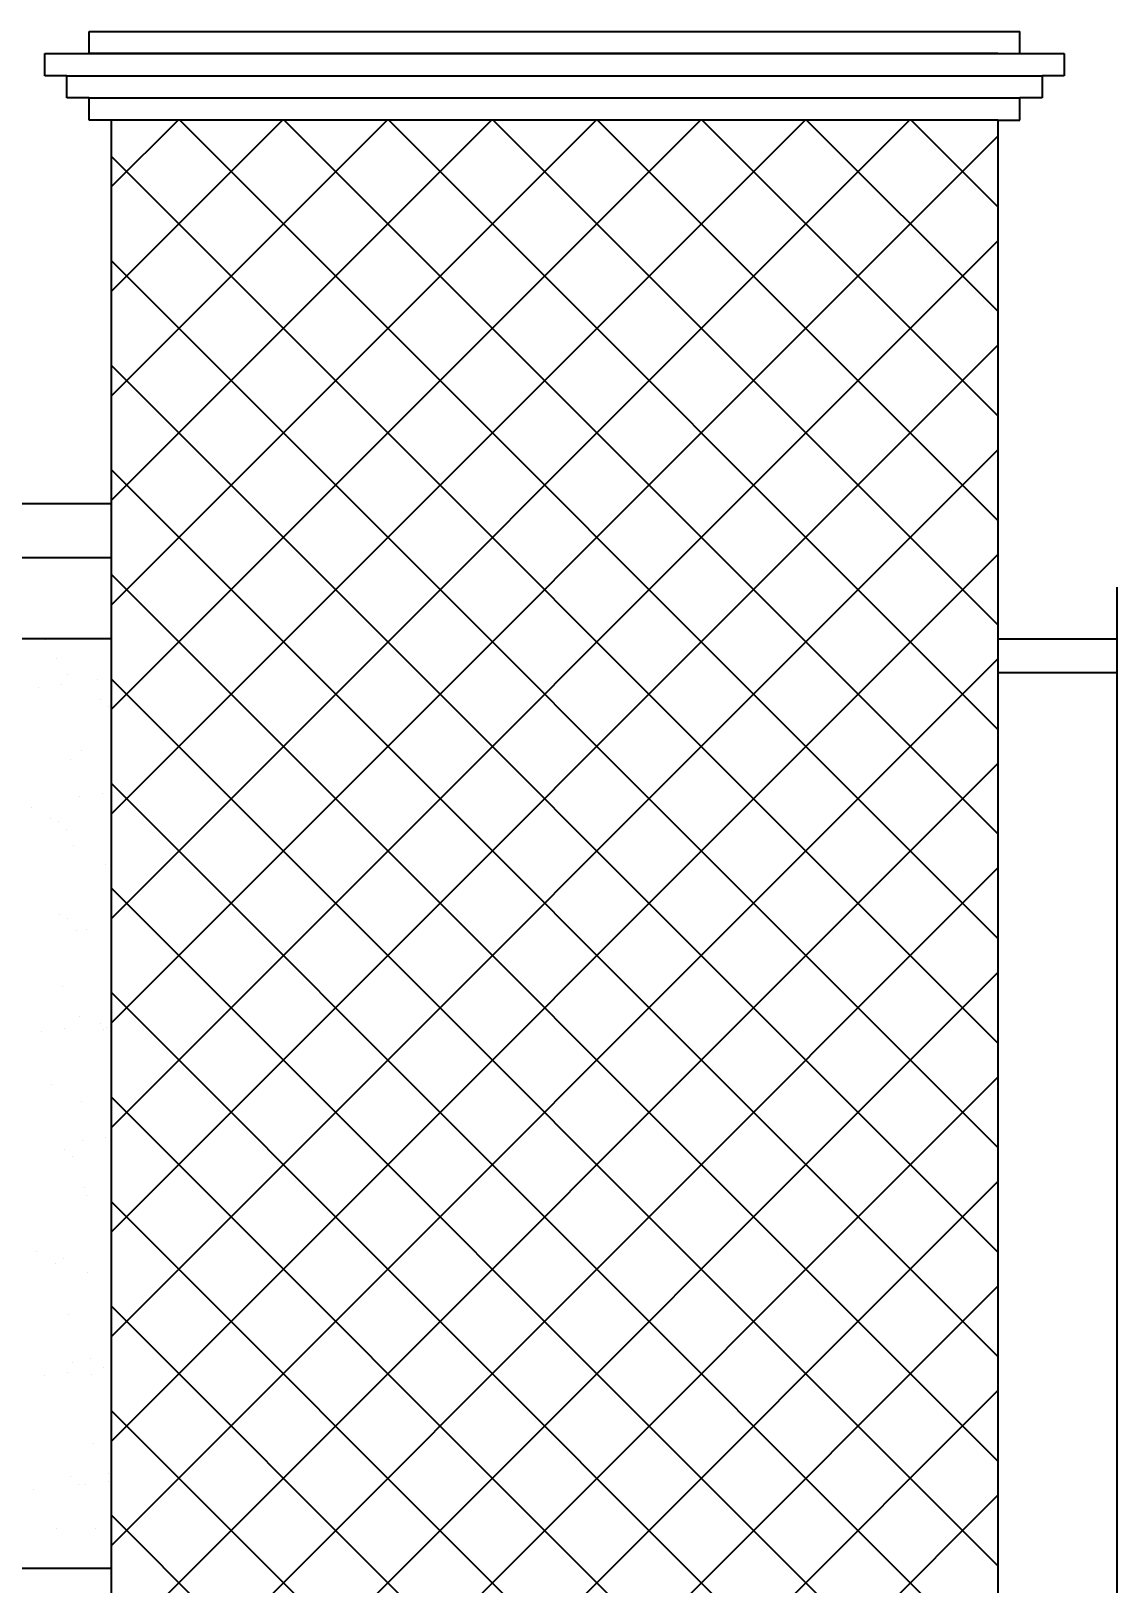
# Model space of a CAD drawing. Header units: metres. Extents: x 6 to 169, y 61 to 125.
# Drawn here: x 25.557 to 26.564, y 67.786 to 69.226 of the extents above; entities that cross this region are included whole.
import ezdxf

# ---------------------------------------------------------------- set-up
doc = ezdxf.new("R2010")
doc.units = ezdxf.units.M
doc.header["$MEASUREMENT"] = 0
doc.header["$PDMODE"] = 3
doc.layers.get('0').update_dxf_attribs({"lineweight": 5})
doc.layers.get('DEFPOINTS').update_dxf_attribs({"lineweight": 5})
doc.layers.add('MAIN_GATE', color=57, linetype='Continuous')
doc.styles.get("Standard").update_dxf_attribs({"font": 'arial.ttf'})
doc.dimstyles.new('STANDARD$0', dxfattribs={"dimtxt": 0.3, "dimasz": 0.3, "dimexe": 3, "dimexo": 1, "dimgap": 1.5, "dimtad": 1, "dimdec": 1, "dimzin": 1, "dimdsep": 46, "dimtxsty": 'Standard', "dimblk": 'OBLIQUE', "dimcen": 0.09375, "dimdle": 1, "dimclrd": 8, "dimclre": 8, "dimclrt": 7, "dimadec": 1, "dimazin": 0, "dimtfac": 1, "dimtdec": 1, "dimtix": 1, "dimtmove": 2, "dimatfit": 3, "dimldrblk": 'ARCHTICK', "dimfxl": 0, "dimfrac": 2, "dimtolj": 1, "dimtzin": 0, "dimarcsym": 0})

# ---------------------------------------------------------------- blocks, each defined once
blk = doc.blocks.new('155')
at = {"color": 0, "lineweight": 25, "ltscale": 72}
for p, q in [((5301.52061, 1865.47333), (5301.52061, 1865.49943)), ((5301.52061, 1865.49943), (5302.61695, 1865.49943)), ((5302.61695, 1865.47333), (5302.61695, 1865.49943)), ((5301.4684, 1865.44722), (5301.4684, 1865.47333)), ((5301.4684, 1865.47333), (5302.66916, 1865.47333)), ((5301.54671, 1865.47333), (5301.52061, 1865.47333)), ((5302.59085, 1865.47333), (5301.54671, 1865.47333)), ((5302.59085, 1865.47333), (5302.61695, 1865.47333)), ((5302.66916, 1865.47333), (5302.66916, 1865.44722)), ((5301.49451, 1865.44722), (5301.4684, 1865.44722)), ((5301.49451, 1865.42112), (5301.49451, 1865.44722)), ((5301.49451, 1865.44722), (5302.61695, 1865.44722)), ((5302.61695, 1865.44722), (5302.64306, 1865.44722)), ((5302.64306, 1865.44722), (5302.64306, 1865.42112)), ((5302.66916, 1865.44722), (5302.64306, 1865.44722)), ((5301.52061, 1865.42112), (5301.49451, 1865.42112)), ((5301.52061, 1865.39502), (5301.52061, 1865.42112)), ((5301.52061, 1865.42112), (5302.61695, 1865.42112)), ((5302.61695, 1865.39502), (5302.61695, 1865.42112)), ((5302.64306, 1865.42112), (5302.61695, 1865.42112)), ((5301.54671, 1865.39502), (5301.52061, 1865.39502)), ((5301.54671, 1865.39502), (5301.54671, 1861.87473)), ((5302.59085, 1865.39502), (5301.54671, 1865.39502)), ((5301.54671, 1865.31623), (5301.6255, 1865.39502)), ((5301.54671, 1865.19317), (5301.74856, 1865.39502)), ((5301.54671, 1865.07012), (5301.87161, 1865.39502)), ((5301.54671, 1864.94707), (5301.99466, 1865.39502)), ((5301.54671, 1864.82401), (5302.11772, 1865.39502)), ((5301.54671, 1864.70096), (5302.24077, 1865.39502)), ((5301.54671, 1864.57791), (5302.36382, 1865.39502)), ((5301.54671, 1864.45486), (5302.48687, 1865.39502)), ((5302.59085, 1864.43155), (5301.62739, 1865.39502)), ((5302.59085, 1864.5546), (5301.75044, 1865.39502)), ((5302.59085, 1864.67766), (5301.87349, 1865.39502)), ((5302.59085, 1864.80071), (5301.99654, 1865.39502)), ((5302.59085, 1864.92376), (5302.1196, 1865.39502)), ((5302.59085, 1865.04682), (5302.24265, 1865.39502)), ((5302.59085, 1865.16987), (5302.3657, 1865.39502)), ((5302.59085, 1865.29292), (5302.48876, 1865.39502)), ((5302.59085, 1865.39502), (5302.59085, 1861.87473)), ((5302.59085, 1865.39502), (5302.61695, 1865.39502)), ((5301.54671, 1864.3318), (5302.59085, 1865.37594)), ((5302.59085, 1864.3085), (5301.54671, 1865.35264)), ((5301.54671, 1864.20875), (5302.59085, 1865.25289)), ((5302.59085, 1864.18544), (5301.54671, 1865.22958)), ((5301.54671, 1864.0857), (5302.59085, 1865.12984)), ((5302.59085, 1864.06239), (5301.54671, 1865.10653)), ((5301.54671, 1863.96264), (5302.59085, 1865.00678)), ((5302.59085, 1863.93934), (5301.54671, 1864.98348)), ((5301.54671, 1864.9432), (5300.17384, 1864.9432)), ((5301.54671, 1863.83959), (5302.59085, 1864.88373)), ((5301.54671, 1864.87958), (5300.17384, 1864.87958)), ((5302.59085, 1863.81629), (5301.54671, 1864.86042)), ((5302.73117, 1864.8452), (5302.73117, 1862.02528)), ((5301.54671, 1864.78415), (5300.17384, 1864.78415)), ((5301.46986, 1864.78327), (5301.46986, 1864.78327)), ((5302.59085, 1864.78415), (5302.73117, 1864.78415)), ((5301.48235, 1864.76076), (5301.48235, 1864.76076)), ((5301.54671, 1863.71654), (5302.59085, 1864.76068)), ((5301.49582, 1864.7424), (5301.49582, 1864.7424)), ((5301.53041, 1864.73647), (5301.53041, 1864.73647)), ((5302.59085, 1863.69323), (5301.54671, 1864.73737)), ((5302.59085, 1864.74475), (5302.73117, 1864.74475)), ((5301.46079, 1864.72731), (5301.46079, 1864.72731)), ((5301.48797, 1864.73089), (5301.48797, 1864.73089)), ((5301.53431, 1864.71314), (5301.53431, 1864.71314)), ((5301.54393, 1864.70432), (5301.54393, 1864.70432)), ((5301.51202, 1864.65254), (5301.51202, 1864.65254)), ((5301.49911, 1864.64181), (5301.49911, 1864.64181)), ((5301.54671, 1863.59348), (5302.59085, 1864.63762)), ((5302.59085, 1863.57018), (5301.54671, 1864.61432)), ((5301.50893, 1864.59847), (5301.50893, 1864.59847)), ((5301.5361, 1864.60205), (5301.5361, 1864.60205)), ((5301.45292, 1864.58632), (5301.45292, 1864.58632)), ((5301.47493, 1864.5723), (5301.47493, 1864.5723)), ((5301.48437, 1864.56927), (5301.48437, 1864.56927)), ((5301.494, 1864.56045), (5301.494, 1864.56045)), ((5301.5024, 1864.54121), (5301.5024, 1864.54121)), ((5301.53942, 1864.51883), (5301.53942, 1864.51883)), ((5301.54671, 1863.47043), (5302.59085, 1864.51457)), ((5302.59085, 1863.44713), (5301.54671, 1864.49127)), ((5301.48615, 1864.4603), (5301.48615, 1864.4603)), ((5301.49508, 1864.45559), (5301.49508, 1864.45559)), ((5301.50569, 1864.44062), (5301.50569, 1864.44062)), ((5301.5171, 1864.44157), (5301.5171, 1864.44157)), ((5301.54671, 1863.34738), (5302.59085, 1864.39152)), ((5301.48948, 1864.37496), (5301.48948, 1864.37496)), ((5302.59085, 1863.32407), (5301.54671, 1864.36821)), ((5301.50898, 1864.34003), (5301.50898, 1864.34003)), ((5301.46467, 1864.3223), (5301.46467, 1864.3223)), ((5301.49184, 1864.32588), (5301.49184, 1864.32588)), ((5301.53428, 1864.33147), (5301.53428, 1864.33147)), ((5301.53725, 1864.32486), (5301.53725, 1864.32486)), ((5301.54144, 1864.32734), (5301.54144, 1864.32734)), ((5301.47594, 1864.26005), (5301.47594, 1864.26005)), ((5301.54671, 1863.22433), (5302.59085, 1864.26846)), ((5302.59085, 1863.20102), (5301.54671, 1864.24516)), ((5301.51227, 1864.23943), (5301.51227, 1864.23943)), ((5301.5128, 1864.19347), (5301.5128, 1864.19347)), ((5301.53998, 1864.19705), (5301.53998, 1864.19705)), ((5301.49151, 1864.18347), (5301.49151, 1864.18347)), ((5301.50113, 1864.17465), (5301.50113, 1864.17465)), ((5301.51556, 1864.13884), (5301.51556, 1864.13884)), ((5301.54655, 1864.13303), (5301.54655, 1864.13303)), ((5301.54671, 1863.10127), (5302.59085, 1864.14541)), ((5301.5181, 1864.12932), (5301.5181, 1864.12932)), ((5302.59085, 1863.07797), (5301.54671, 1864.12211)), ((5301.45899, 1864.0631), (5301.45899, 1864.0631)), ((5301.48101, 1864.04908), (5301.48101, 1864.04908)), ((5301.49002, 1864.0553), (5301.49002, 1864.0553)), ((5301.51885, 1864.03825), (5301.51885, 1864.03825)), ((5301.54671, 1862.97822), (5302.59085, 1864.02236)), ((5301.49661, 1863.98916), (5301.49661, 1863.98916)), ((5302.59085, 1862.95492), (5301.54671, 1863.99905)), ((5301.50116, 1863.93237), (5301.50116, 1863.93237)), ((5301.52213, 1863.93765), (5301.52213, 1863.93765)), ((5301.46854, 1863.9173), (5301.46854, 1863.9173)), ((5301.49572, 1863.92088), (5301.49572, 1863.92088)), ((5301.52317, 1863.91834), (5301.52317, 1863.91834)), ((5301.53816, 1863.92646), (5301.53816, 1863.92646)), ((5301.54671, 1862.85517), (5302.59085, 1863.89931)), ((5302.59085, 1862.83186), (5301.54671, 1863.876)), ((5301.52542, 1863.83706), (5301.52542, 1863.83706)), ((5301.49864, 1863.79767), (5301.49864, 1863.79767)), ((5301.50826, 1863.78885), (5301.50826, 1863.78885)), ((5301.51668, 1863.78847), (5301.51668, 1863.78847)), ((5301.54332, 1863.80164), (5301.54332, 1863.80164)), ((5301.54385, 1863.79204), (5301.54385, 1863.79204)), ((5301.45501, 1863.78303), (5301.45501, 1863.78303)), ((5301.54671, 1862.73211), (5302.59085, 1863.77625)), ((5302.59085, 1862.70881), (5301.54671, 1863.75295)), ((5301.48201, 1863.73683), (5301.48201, 1863.73683)), ((5301.52871, 1863.73647), (5301.52871, 1863.73647)), ((5300.17384, 1863.69029), (5301.54671, 1863.69029))]:
    blk.add_line(p, q, dxfattribs=at)
blk = doc.blocks.new('_Oblique')
at = {"color": 0, "linetype": 'ByBlock', "lineweight": -2}
blk.add_line((-0.5, -0.5), (0.5, 0.5), dxfattribs=at)
blk = doc.blocks.new('*D848')
at = {"layer": 'DEFPOINTS', "color": 0}
for p in [(32.449, 70.3062), (32.449, 68.8577), (26.4538, 68.6751)]:
    blk.add_point(p, dxfattribs=at)
at = {"layer": 'MAIN_GATE', "color": 0, "lineweight": -2}
for p, q in [((26.4538, 70.3062), (29.1274, 70.3062)), ((32.449, 70.3062), (29.7754, 70.3062))]:
    blk.add_line(p, q, dxfattribs=at)
at = {"layer": 'MAIN_GATE', "color": 0, "lineweight": -2, "xscale": 0.1, "yscale": 0.1, "zscale": 0.1, "rotation": 180}
blk.add_blockref('_Oblique', (26.4538, 70.3062), dxfattribs=at)
at = {"layer": 'MAIN_GATE', "color": 0, "lineweight": -2, "xscale": 0.1, "yscale": 0.1, "zscale": 0.1}
blk.add_blockref('_Oblique', (32.449, 70.3062), dxfattribs=at)
at = {"layer": 'MAIN_GATE', "color": 0, "insert": (29.4514, 70.3062), "char_height": 0.18, "attachment_point": 5}
blk.add_mtext('\\A1;6.00', dxfattribs=at)

msp = doc.modelspace()

# ---------------------------------------------------------------- block references
at = {"lineweight": -3, "xscale": 0.7874999999999996, "yscale": 0.7874999999999996, "zscale": 0.7874999999999996}
msp.add_blockref('155', (-4149.33653, -1399.85549), dxfattribs=at)

# ---------------------------------------------------------------- dimensions: what is measured, and where the dimension line sits
at = {"layer": 'MAIN_GATE', "color": 2}
dim = msp.add_linear_dim(base=(32.44902, 70.30622), p1=(26.45376, 68.67506), p2=(32.44902, 68.85774), dimstyle='STANDARD$0', override={"dimtxt": 0.18, "dimasz": 0.1, "dimexe": 0.18, "dimexo": 0.0625, "dimgap": 0.09, "dimtad": 0, "dimtoh": 1, "dimdec": 2, "dimzin": 0, "dimpost": '', "dimblk1": 'Oblique', "dimblk2": 'Oblique', "dimsah": 1, "dimcen": 0.09, "dimdle": 0, "dimse1": 1, "dimse2": 1, "dimclrd": 0, "dimclre": 0, "dimclrt": 0, "dimadec": 0, "dimtdec": 4, "dimtix": 0, "dimtofl": 0, "dimtmove": 0, "dimfrac": 0, "dimarcsym": 0}, dxfattribs=at)
dim.commit()
dim.dimension.update_dxf_attribs({"geometry": '*D848', "text_midpoint": (29.45139, 70.30622)})

doc.saveas('drawing.dxf')
